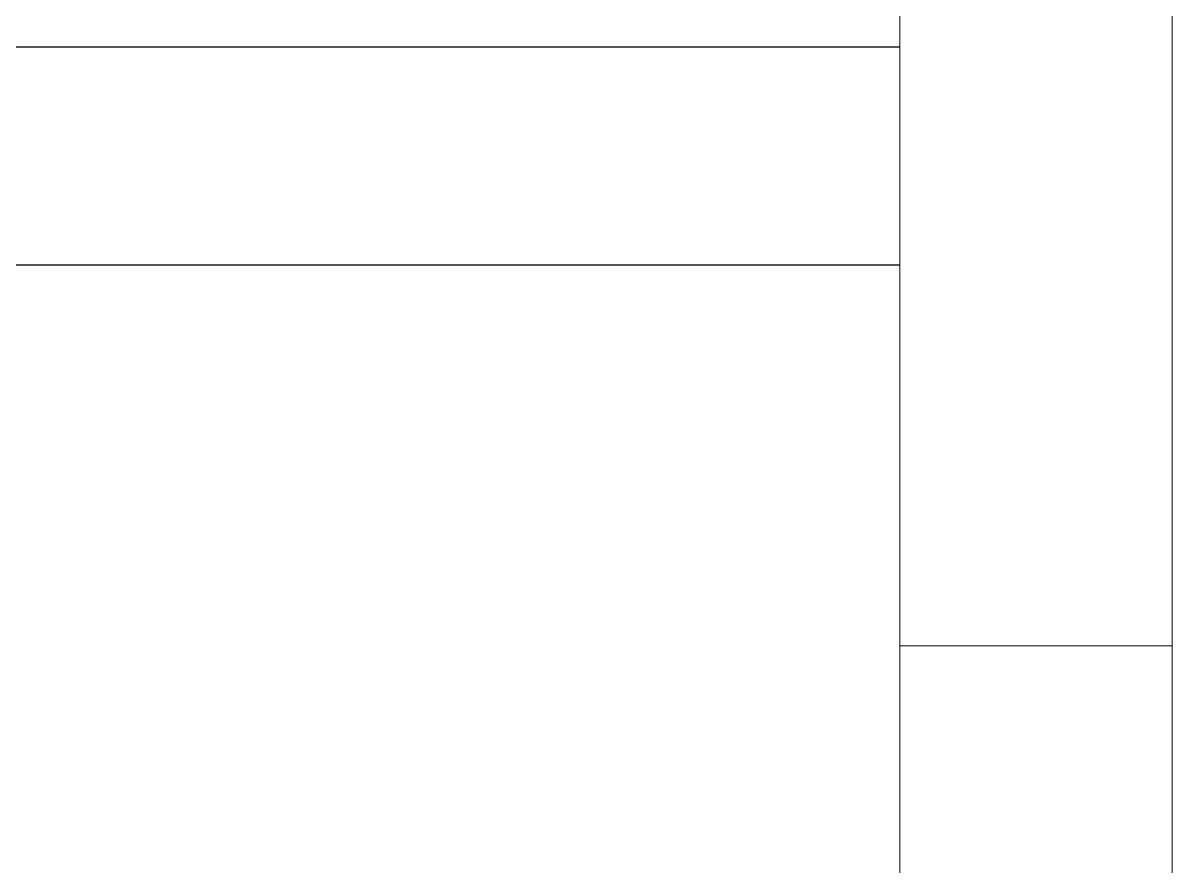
# Model space of a CAD drawing. Header units: inches. Extents: x -1128 to 651, y 96 to 845.
# Drawn here: x 284.14 to 294.47, y 654.02 to 661.6 of the extents above; entities that cross this region are included whole.
import ezdxf

# ---------------------------------------------------------------- set-up
doc = ezdxf.new("R2010")
doc.units = ezdxf.units.IN
doc.header["$MEASUREMENT"] = 0
doc.layers.add('Cables', color=7, linetype='Continuous', lineweight=0)
doc.layers.add('TEG BORDER', color=7, linetype='Continuous')

# ---------------------------------------------------------------- blocks, each defined once
blk = doc.blocks.new('TEG BORDER A2')
for p, q in [((589, 5), (589, 116)), ((594, 35), (589, 35))]:
    blk.add_line(p, q)
at = {"color": 5, "lineweight": 15}
blk.add_lwpolyline([(0, 420), (594, 420), (594, 0), (0, 0)], close=True, dxfattribs=at)
blk.add_lwpolyline([(5, 415), (589, 415), (589, 5), (5, 5)], close=True)
at = {"layer": 'TEG BORDER'}
for p, q in [((489, 46), (589, 46)), ((489, 42), (589, 42))]:
    blk.add_line(p, q, dxfattribs=at)

msp = doc.modelspace()

# ---------------------------------------------------------------- block references
at = {"layer": 'Cables', "color": 0, "xscale": 0.4897326461023622, "yscale": 0.4897326461023622, "zscale": 0.4897326461023622}
msp.add_blockref('TEG BORDER A2', (3.57, 638.86), dxfattribs=at)

doc.saveas('drawing.dxf')
